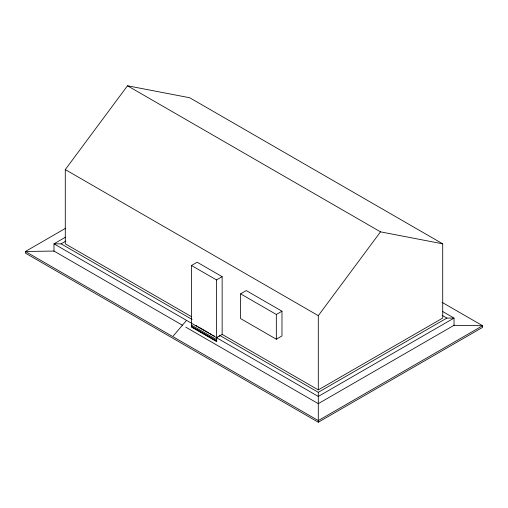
<?xml version="1.0" encoding="UTF-8"?>
<svg xmlns="http://www.w3.org/2000/svg" width="508" height="508" viewBox="0 0 508 508"><rect width="100%" height="100%" fill="white"/><g stroke="black" fill="none" stroke-linecap="round" stroke-linejoin="round"><path stroke-width="0.76" d="M191.656 316.789L65.284 243.827L65.284 169.589L127.495 85.782L189.706 97.752L442.716 243.827L442.716 318.065L318.294 389.903L222.148 334.397L222.148 276.663L197.148 262.223L191.491 265.494L191.491 327.012L216.497 341.452L216.497 279.927L191.491 265.494M318.294 389.903L318.294 315.659L380.505 231.851L442.716 243.827M173.38 335.864L186.131 320.827M65.792 228.168L25.4 251.485L25.4 253.117L318.294 422.218L482.6 327.362L482.6 325.723L442.131 302.362M65.583 237.134L53.975 243.84L53.975 251.339M454.025 325.577L454.025 318.078L318.294 396.443L53.975 243.84L61.119 243.84L65.875 241.09M216.497 279.927L222.148 276.663M240.608 293.846L246.259 290.582L281.978 311.201L281.978 335.953L276.327 339.217L240.608 318.592L240.608 293.846L276.327 314.471L281.978 311.201M222.148 334.397L216.497 337.668L217.462 337.109M219.1 336.163L220.066 335.61M219.539 335.299L318.294 392.316L446.881 318.078L454.025 318.078L442.354 311.341M127.495 85.782L380.505 231.851M442.081 315.309L446.881 318.078M65.284 169.589L318.294 315.659M61.119 243.84L192.107 319.462M195.739 325.342L197.091 326.123M198.444 326.904L208.578 332.753M209.931 333.534L211.284 334.315M212.636 335.096L214.662 336.264M191.421 325.082L216.795 339.731M191.421 326.288L216.795 340.938M191.421 326.714L216.795 341.363M182.359 325.177L53.975 251.06L25.4 251.485L318.294 420.586L482.6 325.723L454.025 325.298L318.294 403.657L185.788 327.158M318.294 392.316L318.294 422.218M276.327 314.471L276.327 339.217"/></g></svg>
